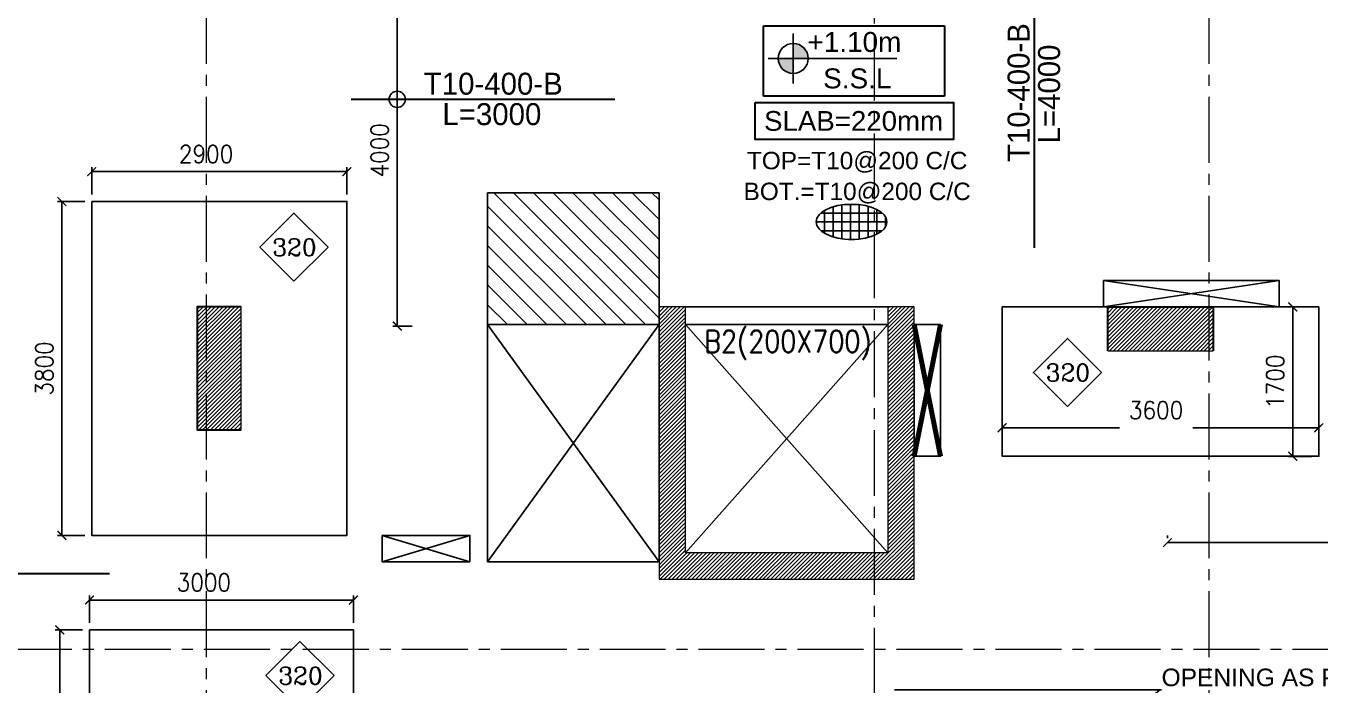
# Model space of a CAD drawing. Header units: millimetres. Extents: x -967280 to 3852, y 2833 to 1955156.
# Drawn here: x -634277 to -619564, y 596333 to 603836 of the extents above; entities that cross this region are included whole.
import ezdxf
from ezdxf import colors
from ezdxf.entities.mleader import LeaderData, LeaderLine
from ezdxf.enums import TextEntityAlignment as Align
from ezdxf.math import Vec2, Vec3

# ---------------------------------------------------------------- set-up
doc = ezdxf.new("R2010")
doc.units = ezdxf.units.MM
doc.header["$LTSCALE"] = 1000
doc.header["$PDMODE"] = 35
doc.header["$PDSIZE"] = 25
for name, pattern in [('$0$DASHED2', [0.375, 0.25, -0.125]), ('Columns_Structural070816$0$CENTER2', [1.125, 0.75, -0.125, 0.125, -0.125]), ('HIDDEN', [0.375, 0.25, -0.125]), ('HRZN_Line-Ptrn-Sold', [9144001.0, 9144000.0, -1]), ('XREF-ST-FRAMING 1ST FLOOR$0$CENTER', [50.8, 31.75, -6.35, 6.35, -6.35]), ('XREF-ST-FRAMING 1ST FLOOR$0$HIDDEN2', [0.1875, 0.125, -0.0625])]:
    doc.linetypes.add(name, pattern=pattern)
for name, color, linetype in [('_N-DIM 3', 7, 'Continuous'), ('B05-FIRST FLOOR PLAN$0$STR_ROOF RFT$0$S-SYMB', 30, 'Continuous'), ('S - BATH Hach', 1, 'Continuous'), ('S - col hach', 1, 'Continuous'), ('S - dot', 1, 'Continuous'), ('S -Beams', 2, 'Continuous'), ('S-OPENING', 4, 'Continuous'), ('S-TEXT', 2, 'Continuous'), ('SLAB', 210, 'Continuous'), ('ST-LEVEL', 3, 'Continuous'), ('XREF-ST-FRAMING 1ST FLOOR$0$ST-BEAM', 4, 'XREF-ST-FRAMING 1ST FLOOR$0$HIDDEN2'), ('XREF-ST-FRAMING 1ST FLOOR$0$ST-BEAM MARK', 3, 'Continuous'), ('XREF-ST-FRAMING 1ST FLOOR$0$ST-SLAB TH. TXT', 3, 'Continuous')]:
    doc.layers.add(name, color=color, linetype=linetype)
for name, color, linetype, lineweight in [('A-STAIR', 1, 'HRZN_Line-Ptrn-Sold', 13), ('S - column', 6, 'Continuous', 60), ('S-TEXT-1', 3, 'Continuous', 20), ('S-TEXT-3', 8, 'Continuous', 13), ('ST-000-AXIS', 9, 'Columns_Structural070816$0$CENTER2', 9), ('ST-203-SLAB-TXT', 7, 'Continuous', 30), ('ST-RFT-BOT', 2, '$0$DASHED2', 30)]:
    doc.layers.add(name, color=color, linetype=linetype, lineweight=lineweight)
doc.styles.add('B05-FIRST FLOOR PLAN$0$T25-100', font='STENCIL.shx', dxfattribs={"height": 250})
doc.styles.add('ISO', font='isocp2.shx', dxfattribs={"width": 0.8})
doc.styles.add('ROMANC', font='romanc.shx')
doc.styles.add('ST-DIM', font='romans.shx', dxfattribs={"width": 0.85})
doc.styles.add('STRECTURAL', font='arial.ttf')
doc.styles.add('TUNELNO', font='romans.shx', dxfattribs={"width": 0.9})
doc.styles.add('TXT DIM 25', font='arial.ttf')
doc.styles.add('XREF-ST-FRAMING 1ST FLOOR$0$ROMANS-TITLE', font='ROMANS.shx', dxfattribs={"width": 0.8})
doc.styles.add('XREF-ST-FRAMING 1ST FLOOR$0$STRECTURAL', font='arial.ttf')
doc.dimstyles.new('Copy(2) of DSEC', dxfattribs={"dimtxt": 200, "dimasz": 100, "dimexe": 50, "dimexo": 80, "dimgap": 100, "dimtad": 1, "dimdec": 0, "dimrnd": 5, "dimzin": 0, "dimdsep": 46, "dimtxsty": 'TUNELNO', "dimblk": 'ARCHTICK', "dimcen": 0.09, "dimclrd": 1, "dimclre": 1, "dimclrt": 3, "dimadec": 0, "dimazin": 0, "dimtfac": 0.78125, "dimtdec": 0, "dimtix": 1, "dimtmove": 2, "dimatfit": 3, "dimldrblk": 'ARCHTICK', "dimfxl": 1, "dimtolj": 1, "dimtzin": 0, "dimarcsym": 0})

# ---------------------------------------------------------------- blocks, each defined once
blk = doc.blocks.new('_ArchTick')
at = {"color": 0, "linetype": 'ByBlock', "const_width": 0.15}
blk.add_lwpolyline([(-0.5, -0.5), (0.5, 0.5)], dxfattribs=at)
blk = doc.blocks.new('*D1193')
at = {"layer": '_N-DIM 3', "color": 1, "lineweight": -2, "ltscale": 30, "transparency": 16777216}
for p, q in [((-629886, 604419), (-630106, 604419)), ((-630056, 604419), (-630056, 600419)), ((-629886, 600419), (-630106, 600419))]:
    blk.add_line(p, q, dxfattribs=at)
at = {"layer": 'Defpoints', "color": 0, "ltscale": 30, "transparency": 16777216}
for p in [(-629806, 604419), (-630056, 600419), (-629806, 600419)]:
    blk.add_point(p, dxfattribs=at)
at = {"layer": '_N-DIM 3', "color": 1, "lineweight": -2, "ltscale": 30, "transparency": 16777216, "xscale": 100, "yscale": 100, "zscale": 100}
for p, rotation in [((-630056, 604419), 90), ((-630056, 600419), 270)]:
    blk.add_blockref('_ArchTick', p, dxfattribs=dict(at, rotation=rotation))
at = {"layer": '_N-DIM 3', "color": 3, "ltscale": 30, "transparency": 16777216, "insert": (-630256, 602419), "char_height": 200, "attachment_point": 5, "rotation": 90, "style": 'TUNELNO'}
blk.add_mtext('\\A1;4000', dxfattribs=at)
blk = doc.blocks.new('*D1198')
at = {"layer": '_N-DIM 3', "color": 1, "lineweight": -2, "ltscale": 30, "transparency": 16777216}
for p, q in [((-621300, 598035), (-621300, 598005)), ((-612300, 597955), (-621300, 597955)), ((-612300, 598035), (-612300, 598005))]:
    blk.add_line(p, q, dxfattribs=at)
at = {"layer": 'Defpoints', "color": 0, "ltscale": 30, "transparency": 16777216}
for p in [(-621300, 597955), (-621300, 597955), (-612300, 597955)]:
    blk.add_point(p, dxfattribs=at)
at = {"layer": '_N-DIM 3', "color": 1, "lineweight": -2, "ltscale": 30, "transparency": 16777216, "xscale": 100, "yscale": 100, "zscale": 100, "rotation": 180}
blk.add_blockref('_ArchTick', (-621300, 597955), dxfattribs=at)
at = {"layer": '_N-DIM 3', "color": 1, "lineweight": -2, "ltscale": 30, "transparency": 16777216, "xscale": 100, "yscale": 100, "zscale": 100}
blk.add_blockref('_ArchTick', (-612300, 597955), dxfattribs=at)
at = {"layer": '_N-DIM 3', "color": 3, "ltscale": 30, "transparency": 16777216, "insert": (-616800, 598155), "char_height": 200, "attachment_point": 5, "style": 'TUNELNO'}
blk.add_mtext('\\A1;9000', dxfattribs=at)
blk = doc.blocks.new('FROM FOUNDATION TO UPPER LOWER BASEMENT_COLUMNS(new2)')
at = {"layer": 'S - col hach'}
h = blk.add_hatch(dxfattribs=at)
h.set_pattern_fill('ANSI31', color=256, scale=10)
h.set_pattern_definition([(45, (193250.144, -602312.31), (-22.4506403, 22.4506403), [])])
h.paths.add_polyline_path([(425899, 623840), (425399, 623840), (425399, 622440), (425899, 622440)])
h = blk.add_hatch(dxfattribs=at)
h.set_pattern_fill('ANSI31', color=256, scale=10)
h.set_pattern_definition([(45, (193250.144, -596912.31), (-22.4506403, 22.4506403), [])])
h.paths.add_polyline_path([(433249, 623840), (433249, 621040), (430949, 621040), (430949, 623840), (430649, 623840), (430649, 620740), (433549, 620740), (433549, 623840)])
h = blk.add_hatch(dxfattribs=at)
h.set_pattern_fill('ANSI31', color=256, scale=10)
h.set_pattern_definition([(45, (167000.147, -603712.31), (-22.4506403, 22.4506403), [])])
h.paths.add_polyline_path([(436456, 623340), (436949, 623340), (436949, 623840), (435749, 623840), (435749, 623340)])
at = {"layer": 'S - column', "lineweight": 15}
for points in [[(425899, 623840), (425399, 623840), (425399, 622440), (425899, 622440)], [(433249, 623840), (433249, 621040), (430949, 621040), (430949, 623840), (430649, 623840), (430649, 620740), (433549, 620740), (433549, 623840)], [(435749, 623340), (436949, 623340), (436949, 623840), (435749, 623840)]]:
    blk.add_lwpolyline(points, close=True, dxfattribs=at)
at = {"layer": 'ST-RFT-BOT', "color": 7, "linetype": 'Continuous', "ltscale": 30}
for points in [[(425899, 623840), (425399, 623840), (425399, 622440), (425899, 622440)], [(435749, 623340), (435749, 623840), (436949, 623840), (436949, 623340)]]:
    blk.add_lwpolyline(points, dxfattribs=at)
blk = doc.blocks.new('XREF-ST-FRAMING 1ST FLOOR$0$A-LVL_FFL-SSL')
at = {"layer": 'XREF-ST-FRAMING 1ST FLOOR$0$ST-SLAB TH. TXT', "ltscale": 800}
h = blk.add_hatch(color=256, dxfattribs=at)
h.paths.add_polyline_path([(0, 0), (150, 0, 0.414214), (0, 150)])
h.paths.add_polyline_path([(0, -150), (0, 0), (-150, 0, 0.414214)])
at = {"layer": 'XREF-ST-FRAMING 1ST FLOOR$0$ST-SLAB TH. TXT'}
for p, q in [((0, -250), (0, 250)), ((-250, 0), (250, 0))]:
    blk.add_line(p, q, dxfattribs=at)
at = {"layer": 'XREF-ST-FRAMING 1ST FLOOR$0$ST-SLAB TH. TXT', "ltscale": 800}
blk.add_line((0, 0), (1037, 0), dxfattribs=at)
at = {"layer": 'XREF-ST-FRAMING 1ST FLOOR$0$ST-SLAB TH. TXT'}
blk.add_circle((0, 0), 150, dxfattribs=at)
at = {"layer": 'XREF-ST-FRAMING 1ST FLOOR$0$ST-SLAB TH. TXT', "ltscale": 800, "style": 'XREF-ST-FRAMING 1ST FLOOR$0$ROMANS-TITLE', "width": 0.8}
for tag, p in [('FLOOR-LEVEL-FFL', (300, 100)), ('FLOOR-LEVEL-SSL', (300, -300))]:
    blk.add_attdef(tag, p, '', height=200, dxfattribs=at)
blk = doc.blocks.new('00_block1010')
at = {"layer": 'S-TEXT-1', "style": 'ISO', "width": 0.8}
for tag, p in [('LINE_1', (40.7, 75.2)), ('LINE_2', (40.7, 44.3))]:
    blk.add_attdef(tag, text='', height=22.5, dxfattribs=at).set_placement(p, align=Align.CENTER)
at = {"layer": 'S-TEXT-3', "style": 'ISO', "width": 0.8}
blk.add_attdef('LINE_3', text='', height=18, dxfattribs=at).set_placement((40.7, 13.4), align=Align.CENTER)
blk = doc.blocks.new('*D1206')
at = {"layer": '_N-DIM 3', "color": 1, "linetype": 'Continuous', "lineweight": -2, "ltscale": 30, "transparency": 16777216}
for p, q in [((-633634, 596962), (-633943, 596962)), ((-633893, 592712), (-633893, 596962)), ((-633634, 592712), (-633943, 592712))]:
    blk.add_line(p, q, dxfattribs=at)
at = {"layer": 'Defpoints', "color": 0, "linetype": 'Continuous', "ltscale": 30, "transparency": 16777216}
for p in [(-633893, 596962), (-633554, 596962), (-633554, 592712)]:
    blk.add_point(p, dxfattribs=at)
at = {"layer": '_N-DIM 3', "color": 1, "linetype": 'Continuous', "lineweight": -2, "ltscale": 30, "transparency": 16777216, "xscale": 100, "yscale": 100, "zscale": 100}
for p, rotation in [((-633893, 596962), 90), ((-633893, 592712), 270)]:
    blk.add_blockref('_ArchTick', p, dxfattribs=dict(at, rotation=rotation))
at = {"layer": '_N-DIM 3', "color": 3, "linetype": 'Continuous', "ltscale": 30, "transparency": 16777216, "insert": (-634093, 594837), "char_height": 200, "attachment_point": 5, "rotation": 90, "style": 'TUNELNO'}
blk.add_mtext('\\A1;4250', dxfattribs=at)
blk = doc.blocks.new('*D1467')
at = {"layer": '_N-DIM 3', "color": 1, "linetype": 'Continuous', "lineweight": -2, "ltscale": 30, "transparency": 16777216}
for p, q in [((-633634, 596962), (-633943, 596962)), ((-633893, 592712), (-633893, 596962)), ((-633634, 592712), (-633943, 592712))]:
    blk.add_line(p, q, dxfattribs=at)
at = {"layer": 'Defpoints', "color": 0, "linetype": 'Continuous', "ltscale": 30, "transparency": 16777216}
for p in [(-633893, 596962), (-633554, 596962), (-633554, 592712)]:
    blk.add_point(p, dxfattribs=at)
at = {"layer": '_N-DIM 3', "color": 1, "linetype": 'Continuous', "lineweight": -2, "ltscale": 30, "transparency": 16777216, "xscale": 100, "yscale": 100, "zscale": 100}
for p, rotation in [((-633893, 596962), 90), ((-633893, 592712), 270)]:
    blk.add_blockref('_ArchTick', p, dxfattribs=dict(at, rotation=rotation))
at = {"layer": '_N-DIM 3', "color": 3, "linetype": 'Continuous', "ltscale": 30, "transparency": 16777216, "insert": (-634093, 594837), "char_height": 200, "attachment_point": 5, "rotation": 90, "style": 'TUNELNO'}
blk.add_mtext('\\A1;4250', dxfattribs=at)
blk = doc.blocks.new('*D1468')
at = {"layer": '_N-DIM 3', "color": 1, "linetype": 'Continuous', "lineweight": -2, "ltscale": 30, "transparency": 16777216}
for p, q in [((-633554, 597042), (-633554, 597352)), ((-633554, 597302), (-630554, 597302)), ((-630554, 597042), (-630554, 597352))]:
    blk.add_line(p, q, dxfattribs=at)
at = {"layer": 'Defpoints', "color": 0, "linetype": 'Continuous', "ltscale": 30, "transparency": 16777216}
for p in [(-630554, 597302), (-633554, 596962), (-630554, 596962)]:
    blk.add_point(p, dxfattribs=at)
at = {"layer": '_N-DIM 3', "color": 1, "linetype": 'Continuous', "lineweight": -2, "ltscale": 30, "transparency": 16777216, "xscale": 100, "yscale": 100, "zscale": 100, "rotation": 180}
blk.add_blockref('_ArchTick', (-633554, 597302), dxfattribs=at)
at = {"layer": '_N-DIM 3', "color": 1, "linetype": 'Continuous', "lineweight": -2, "ltscale": 30, "transparency": 16777216, "xscale": 100, "yscale": 100, "zscale": 100}
blk.add_blockref('_ArchTick', (-630554, 597302), dxfattribs=at)
at = {"layer": '_N-DIM 3', "color": 3, "linetype": 'Continuous', "ltscale": 30, "transparency": 16777216, "insert": (-632254, 597502), "char_height": 200, "attachment_point": 5, "style": 'TUNELNO'}
blk.add_mtext('\\A1;3000', dxfattribs=at)
blk = doc.blocks.new('*D1209')
at = {"layer": '_N-DIM 3', "color": 1, "linetype": 'Continuous', "lineweight": -2, "ltscale": 30, "transparency": 16777216}
for p, q in [((-633609, 601837), (-633918, 601837)), ((-633868, 598037), (-633868, 601837)), ((-633609, 598037), (-633918, 598037))]:
    blk.add_line(p, q, dxfattribs=at)
at = {"layer": 'Defpoints', "color": 0, "linetype": 'Continuous', "ltscale": 30, "transparency": 16777216}
for p in [(-633868, 601837), (-633529, 601837), (-633529, 598037)]:
    blk.add_point(p, dxfattribs=at)
at = {"layer": '_N-DIM 3', "color": 1, "linetype": 'Continuous', "lineweight": -2, "ltscale": 30, "transparency": 16777216, "xscale": 100, "yscale": 100, "zscale": 100}
for p, rotation in [((-633868, 601837), 90), ((-633868, 598037), 270)]:
    blk.add_blockref('_ArchTick', p, dxfattribs=dict(at, rotation=rotation))
at = {"layer": '_N-DIM 3', "color": 3, "linetype": 'Continuous', "ltscale": 30, "transparency": 16777216, "insert": (-634068, 599937), "char_height": 200, "attachment_point": 5, "rotation": 90, "style": 'TUNELNO'}
blk.add_mtext('\\A1;3800', dxfattribs=at)
blk = doc.blocks.new('*D1210')
at = {"layer": '_N-DIM 3', "color": 1, "linetype": 'Continuous', "lineweight": -2, "ltscale": 30, "transparency": 16777216}
for p, q in [((-633529, 601917), (-633529, 602227)), ((-630629, 601917), (-630629, 602227)), ((-633529, 602177), (-630629, 602177))]:
    blk.add_line(p, q, dxfattribs=at)
at = {"layer": 'Defpoints', "color": 0, "linetype": 'Continuous', "ltscale": 30, "transparency": 16777216}
for p in [(-630629, 602177), (-633529, 601837), (-630629, 601837)]:
    blk.add_point(p, dxfattribs=at)
at = {"layer": '_N-DIM 3', "color": 1, "linetype": 'Continuous', "lineweight": -2, "ltscale": 30, "transparency": 16777216, "xscale": 100, "yscale": 100, "zscale": 100, "rotation": 180}
blk.add_blockref('_ArchTick', (-633529, 602177), dxfattribs=at)
at = {"layer": '_N-DIM 3', "color": 1, "linetype": 'Continuous', "lineweight": -2, "ltscale": 30, "transparency": 16777216, "xscale": 100, "yscale": 100, "zscale": 100}
blk.add_blockref('_ArchTick', (-630629, 602177), dxfattribs=at)
at = {"layer": '_N-DIM 3', "color": 3, "linetype": 'Continuous', "ltscale": 30, "transparency": 16777216, "insert": (-632229, 602377), "char_height": 200, "attachment_point": 5, "style": 'TUNELNO'}
blk.add_mtext('\\A1;2900', dxfattribs=at)
blk = doc.blocks.new('*D1227')
at = {"layer": '_N-DIM 3', "color": 1, "linetype": 'Continuous', "lineweight": -2, "ltscale": 30, "transparency": 16777216}
for p, q in [((-623179, 599017), (-623179, 599312)), ((-619579, 599017), (-619579, 599312)), ((-623179, 599262), (-621846, 599262)), ((-619579, 599262), (-621012, 599262))]:
    blk.add_line(p, q, dxfattribs=at)
at = {"layer": 'Defpoints', "color": 0, "linetype": 'Continuous', "ltscale": 30, "transparency": 16777216}
for p in [(-623179, 599262), (-623179, 598937), (-619579, 598937)]:
    blk.add_point(p, dxfattribs=at)
at = {"layer": '_N-DIM 3', "color": 1, "linetype": 'Continuous', "lineweight": -2, "ltscale": 30, "transparency": 16777216, "xscale": 100, "yscale": 100, "zscale": 100, "rotation": 180}
blk.add_blockref('_ArchTick', (-623179, 599262), dxfattribs=at)
at = {"layer": '_N-DIM 3', "color": 1, "linetype": 'Continuous', "lineweight": -2, "ltscale": 30, "transparency": 16777216, "xscale": 100, "yscale": 100, "zscale": 100}
blk.add_blockref('_ArchTick', (-619579, 599262), dxfattribs=at)
at = {"layer": '_N-DIM 3', "color": 3, "linetype": 'Continuous', "ltscale": 30, "transparency": 16777216, "insert": (-621429, 599462), "char_height": 200, "attachment_point": 5, "style": 'TUNELNO'}
blk.add_mtext('\\A1;3600', dxfattribs=at)
blk = doc.blocks.new('*D1480')
at = {"layer": '_N-DIM 3', "color": 1, "linetype": 'Continuous', "lineweight": -2, "ltscale": 30, "transparency": 16777216}
for p, q in [((-619659, 600637), (-619925, 600637)), ((-619875, 600637), (-619875, 598937)), ((-619659, 598937), (-619925, 598937))]:
    blk.add_line(p, q, dxfattribs=at)
at = {"layer": 'Defpoints', "color": 0, "linetype": 'Continuous', "ltscale": 30, "transparency": 16777216}
for p in [(-619579, 600637), (-619875, 598937), (-619579, 598937)]:
    blk.add_point(p, dxfattribs=at)
at = {"layer": '_N-DIM 3', "color": 1, "linetype": 'Continuous', "lineweight": -2, "ltscale": 30, "transparency": 16777216, "xscale": 100, "yscale": 100, "zscale": 100}
for p, rotation in [((-619875, 600637), 90), ((-619875, 598937), 270)]:
    blk.add_blockref('_ArchTick', p, dxfattribs=dict(at, rotation=rotation))
at = {"layer": '_N-DIM 3', "color": 3, "linetype": 'Continuous', "ltscale": 30, "transparency": 16777216, "insert": (-620075, 599787), "char_height": 200, "attachment_point": 5, "rotation": 90, "style": 'TUNELNO'}
blk.add_mtext('\\A1;1700', dxfattribs=at)
blk = doc.blocks.new('AXES-00')
at = {"layer": 'ST-000-AXIS'}
for p, q in [((525498.9, 750979.6), (525498.9, 695813.8)), ((533098.9, 695813.8), (533098.9, 750979.6)), ((536898.9, 750979.6), (536898.9, 695813.8)), ((575723.2, 719939.7), (505674.3, 719939.7))]:
    blk.add_line(p, q, dxfattribs=at)

msp = doc.modelspace()

# ---------------------------------------------------------------- hatches: boundary and pattern name
at = {"layer": 'S - BATH Hach'}
h = msp.add_hatch(dxfattribs=at)
h.set_pattern_fill('ANSI31', color=256, scale=50, angle=90)
h.set_pattern_definition([(135, (-544280.77, -513896.66), (-112.253202, -112.253202), [])])
h.paths.add_polyline_path([(-627078.7, 601937.4), (-629028.7, 601937.4), (-629028.7, 600437.4), (-627078.7, 600437.4)])
at = {"layer": 'ST-LEVEL'}
h = msp.add_hatch(dxfattribs=at)
h.set_pattern_fill('NET', color=6, scale=793.402686)
h.set_pattern_definition([(0, (-645035.01, 629472.09), (0, 99.17534), []), (90, (-645035.01, 629472.09), (-99.17534, 6e-15), [])])
edge = h.paths.add_edge_path()
edge.add_ellipse((-624890.8, 601605.5), major_axis=(401.6, 0), ratio=0.4996806, start_angle=0, end_angle=360)

# ---------------------------------------------------------------- linework, layer by layer
at = {"layer": 'A-STAIR', "lineweight": 106, "ltscale": 30}
for p, q in [((-623878.7, 600437.4), (-624178.7, 598937.4)), ((-623878.7, 598937.4), (-624178.7, 600437.4))]:
    msp.add_line(p, q, dxfattribs=at)
at = {"layer": 'B05-FIRST FLOOR PLAN$0$STR_ROOF RFT$0$S-SYMB', "extrusion": (0, 0, -1)}
msp.add_circle((630056.3, 602999.7), 92.8, dxfattribs=at)
at = {"layer": 'S - BATH Hach', "linetype": 'HIDDEN', "ltscale": 1000}
msp.add_lwpolyline([(-627078.7, 601937.4), (-629028.7, 601937.4), (-629028.7, 600437.4), (-627078.7, 600437.4)], close=True, dxfattribs=at)
at = {"layer": 'S - dot'}
for p, q in [((-627078.7, 600437.4), (-629028.7, 597737.4)), ((-627078.7, 597737.4), (-629028.7, 600437.4)), ((-624478.7, 600437.4), (-626778.7, 597837.4)), ((-626778.7, 600437.4), (-624478.7, 597837.4))]:
    msp.add_line(p, q, dxfattribs=at)
for points in [[(-622025.1, 600937.4), (-620028.7, 600637.4)], [(-622025.1, 600637.4), (-620028.7, 600937.4)], [(-623878.7, 600437.4), (-624178.7, 598937.4)], [(-624178.7, 600437.4), (-623878.7, 598937.4)], [(-629228.7, 598037.4), (-630228.7, 597737.4)], [(-630228.7, 598037.4), (-629228.7, 597737.4)]]:
    msp.add_lwpolyline(points, dxfattribs=at)
at = {"layer": 'S -Beams'}
for p, q in [((-624478.7, 600637.4), (-626778.7, 600637.4)), ((-624478.7, 600437.4), (-626778.7, 600437.4))]:
    msp.add_line(p, q, dxfattribs=at)
msp.add_lwpolyline([(-622025.1, 600937.4), (-622025.1, 600637.4), (-620028.7, 600637.4), (-620028.7, 600937.4), (-622025.1, 600937.4)], dxfattribs=at)
for points in [[(-629028.7, 600437.4), (-627078.7, 600437.4), (-627078.7, 597737.4), (-629028.7, 597737.4)], [(-623878.7, 600437.4), (-624178.7, 600437.4), (-624178.7, 598937.4), (-623878.7, 598937.4)], [(-630228.7, 598037.4), (-629228.7, 598037.4), (-629228.7, 597737.4), (-630228.7, 597737.4)]]:
    msp.add_lwpolyline(points, close=True, dxfattribs=at)
at = {"layer": 'S-TEXT', "color": 7, "true_color": 0xffffff}
for points in [[(-631230.1, 600930), (-630842.9, 601317.2), (-631230.1, 601704.3), (-631617.2, 601317.2)], [(-622437.1, 599504.8), (-622049.9, 599892), (-622437.1, 600279.1), (-622824.2, 599892)], [(-631161.3, 596055), (-630774.2, 596442.2), (-631161.3, 596829.3), (-631548.5, 596442.2)]]:
    msp.add_lwpolyline(points, close=True, dxfattribs=at)
at = {"layer": 'SLAB', "color": 2, "linetype": 'Continuous', "ltscale": 30}
for points in [[(-633528.7, 601837.4), (-630628.7, 601837.4), (-630628.7, 598037.4), (-633528.7, 598037.4)], [(-619578.7, 600637.4), (-619578.7, 598937.4), (-623178.7, 598937.4), (-623178.7, 600637.4)], [(-633553.7, 592712.4), (-633553.7, 596962.4), (-630553.7, 596962.4), (-630553.7, 592712.4)]]:
    msp.add_lwpolyline(points, close=True, dxfattribs=at)
at = {"layer": 'ST-203-SLAB-TXT', "linetype": 'XREF-ST-FRAMING 1ST FLOOR$0$CENTER', "ltscale": 0.25}
msp.add_lwpolyline([(-623835, 603037.3), (-625891.6, 603037.3), (-625891.6, 603834.3), (-623835, 603834.3)], close=True, dxfattribs=at)
at = {"layer": 'ST-203-SLAB-TXT'}
msp.add_lwpolyline([(-625986.4, 602962.3), (-623732.7, 602962.3), (-623732.7, 602543.2), (-625986.4, 602543.2)], close=True, dxfattribs=at)
at = {"layer": 'ST-LEVEL'}
msp.add_ellipse((-624890.8, 601605.5), major_axis=(401.6, 0), ratio=0.4996806, dxfattribs=at)
at = {"layer": 'ST-RFT-BOT', "ltscale": 30}
for p, q in [((-622814.5, 605308.8), (-622814.5, 601308.8)), ((-627580.4, 602999.7), (-630580.4, 602999.7)), ((-633328.7, 597601.1), (-638328.7, 597601.1))]:
    msp.add_line(p, q, dxfattribs=at)

# ---------------------------------------------------------------- block references
at = {"layer": 'S - column'}
msp.add_blockref('FROM FOUNDATION TO UPPER LOWER BASEMENT_COLUMNS(new2)', (-1057727.6, -23202.4), dxfattribs=at)
at = {"layer": 'S -Beams'}
msp.add_blockref('AXES-00', (-1157727.6, -123202.4), dxfattribs=at)
at = {"layer": 'ST-203-SLAB-TXT', "linetype": 'XREF-ST-FRAMING 1ST FLOOR$0$CENTER', "ltscale": 0.25}
ref = msp.add_blockref('XREF-ST-FRAMING 1ST FLOOR$0$A-LVL_FFL-SSL', (-625554.4, 603465.3), dxfattribs=dict(at, xscale=1.135963936283723, yscale=1.135963936283723, zscale=1.135963936283723))
ref.add_attrib('FLOOR-LEVEL-FFL', '+1.10m', (-625392.2, 603538.9), dxfattribs={"layer": 'XREF-ST-FRAMING 1ST FLOOR$0$ST-BEAM MARK', "color": 7, "ltscale": 800, "height": 227.19, "style": 'XREF-ST-FRAMING 1ST FLOOR$0$STRECTURAL'})
ref.add_attrib('FLOOR-LEVEL-SSL', 'S.S.L', (-625213.6, 603124.5), dxfattribs={"layer": 'XREF-ST-FRAMING 1ST FLOOR$0$ST-BEAM', "color": 7, "ltscale": 800, "height": 227.19, "style": 'XREF-ST-FRAMING 1ST FLOOR$0$STRECTURAL'})
at = {"layer": 'ST-LEVEL'}
ref = msp.add_blockref('00_block1010', (-625056.9, 601650), dxfattribs=dict(at, xscale=5.652994139727763, yscale=5.652994139727763, zscale=5.652994139727763))
ref.add_attrib('LINE_1', 'TOP=T10@200 C/C', dxfattribs={"layer": 'S-TEXT-1', "height": 198.351, "style": 'STRECTURAL'}).set_placement((-624827, 602144.4), align=Align.BOTTOM_CENTER)
ref.add_attrib('LINE_2', 'BOT.=T10@200 C/C', dxfattribs={"layer": 'S-TEXT-1', "height": 198.351, "style": 'STRECTURAL'}).set_placement((-624827, 601853.1), align=Align.CENTER)

# ---------------------------------------------------------------- texts
at = {"layer": 'S-TEXT', "color": 3, "char_height": 196, "attachment_point": 1, "style": 'ROMANC'}
for insert in [(-631476.5, 601413.2), (-622683.5, 599988), (-631407.8, 596538.2)]:
    msp.add_mtext_dynamic_manual_height_columns('320', width=592857.868, gutter_width=980, heights=[-196], dxfattribs=dict(at, insert=insert))
at = {"layer": 'ST-203-SLAB-TXT', "style": 'B05-FIRST FLOOR PLAN$0$T25-100'}
for s, p in [('T10-400-B', (-622867.3, 602286.5)), ('L=4000', (-622520.9, 602497.9))]:
    msp.add_text(s, height=250, rotation=90, dxfattribs=at).set_placement(p)
for s, p in [('T10-400-B', (-629753.8, 603052.5)), ('L=3000', (-629542.4, 602706.1))]:
    msp.add_text(s, height=250, dxfattribs=at).set_placement(p)
at = {"layer": 'ST-203-SLAB-TXT', "style": 'ST-DIM', "width": 0.85}
msp.add_text('B2(200X700)', height=250, dxfattribs=at).set_placement((-625614.2, 600245.2), align=Align.MIDDLE_CENTER)
at = {"layer": 'ST-203-SLAB-TXT', "insert": (-624868.1, 602752.2), "char_height": 224.99, "attachment_point": 5, "style": 'XREF-ST-FRAMING 1ST FLOOR$0$STRECTURAL'}
msp.add_mtext('SLAB=220mm', dxfattribs=at)

# ---------------------------------------------------------------- dimensions: what is measured, and where the dimension line sits
at = {"layer": '_N-DIM 3', "ltscale": 30}
dim = msp.add_linear_dim(base=(-630056.3, 600418.6), p1=(-629805.7, 604418.6), p2=(-629805.7, 600418.6), angle=90, dimstyle='Copy(2) of DSEC', dxfattribs=at)
dim.commit()
dim.dimension.update_dxf_attribs({"geometry": '*D1193', "text_midpoint": (-630256.3, 602418.6)})
at = {"layer": '_N-DIM 3', "color": 6, "linetype": 'Continuous', "ltscale": 30}
for base, p1, p2, picture, middle in [((-630628.7, 602176.5), (-633528.7, 601837.4), (-630628.7, 601837.4), '*D1210', (-632228.7, 602376.5)), ((-630553.7, 597301.5), (-633553.7, 596962.4), (-630553.7, 596962.4), '*D1468', (-632253.7, 597501.5))]:
    dim = msp.add_linear_dim(base=base, p1=p1, p2=p2, angle=180, dimstyle='Copy(2) of DSEC', dxfattribs=at)
    dim.commit()
    dim.dimension.update_dxf_attribs({"geometry": picture, "text_midpoint": middle, "dimtype": 160})
for base, p1, p2, picture, middle in [((-633867.8, 601837.4), (-633528.7, 598037.4), (-633528.7, 601837.4), '*D1209', (-634067.8, 599937.4)), ((-633892.8, 596962.4), (-633553.7, 592712.4), (-633553.7, 596962.4), '*D1206', (-634092.8, 594837.4)), ((-633892.8, 596962.4), (-633553.7, 592712.4), (-633553.7, 596962.4), '*D1467', (-634092.8, 594837.4))]:
    dim = msp.add_linear_dim(base=base, p1=p1, p2=p2, angle=90, dimstyle='Copy(2) of DSEC', dxfattribs=at)
    dim.commit()
    dim.dimension.update_dxf_attribs({"geometry": picture, "text_midpoint": middle})
at = {"layer": '_N-DIM 3', "color": 3, "linetype": 'Continuous', "ltscale": 30}
dim = msp.add_linear_dim(base=(-619875.1, 598937.4), p1=(-619578.7, 600637.4), p2=(-619578.7, 598937.4), angle=90, dimstyle='Copy(2) of DSEC', dxfattribs=at)
dim.commit()
dim.dimension.update_dxf_attribs({"geometry": '*D1480', "text_midpoint": (-620075.1, 599787.4)})
at = {"layer": '_N-DIM 3', "color": 6, "linetype": 'Continuous', "ltscale": 30}
dim = msp.add_linear_dim(base=(-623178.7, 599262.4), p1=(-619578.7, 598937.4), p2=(-623178.7, 598937.4), dimstyle='Copy(2) of DSEC', dxfattribs=at)
dim.commit()
dim.dimension.update_dxf_attribs({"geometry": '*D1227', "text_midpoint": (-621428.7, 599461.8), "dimtype": 160})
at = {"layer": '_N-DIM 3', "ltscale": 30}
dim = msp.add_linear_dim(base=(-621300.1, 597954.6), p1=(-612300.1, 597954.6), p2=(-621300.1, 597954.6), dimstyle='Copy(2) of DSEC', dxfattribs=at)
dim.commit()
dim.dimension.update_dxf_attribs({"geometry": '*D1198', "text_midpoint": (-616800.1, 598154.6)})

# ---------------------------------------------------------------- leaders
at = {"layer": 'S-OPENING', "color": 4, "ltscale": 30}
ml = msp.add_multileader_mtext('Standard', dxfattribs=at)
ml.set_content('OPENING AS PER ARCH.', color=4, style='TXT DIM 25')
ml.set_leader_properties()
ml.build(insert=Vec2(0, 0))
ml.multileader.update_dxf_attribs({"text_left_attachment_type": 6, "text_right_attachment_type": 6, "dogleg_length": 0.36, "arrow_head_size": 200, "scale": 50})
ctx = ml.context
ctx.base_point, ctx.scale, ctx.char_height, ctx.arrow_head_size, ctx.landing_gap_size, ctx.plane_origin = Vec3(-621366.7, 596281.4), 50, 200, 200, 0, Vec3(-622028.7, 595637.4)
ctx.left_attachment, ctx.right_attachment = 6, 6
notes = []
notes.append((ctx, [(0, (1, 1, 0), (-621384.7, 596281.4), (1, 0), 18, [(0, [(-622028.7, 595737.4)], 0, [])])]))
ctx.mtext.insert, ctx.mtext.flow_direction = Vec3(-621366.7, 596521.4), 5
for ctx, leaders in notes:
    for number, flags, end, landing, length, lines in leaders:
        leader = LeaderData()
        leader.index, (leader.has_last_leader_line, leader.has_dogleg_vector, leader.attachment_direction) = number, flags
        leader.last_leader_point, leader.dogleg_vector, leader.dogleg_length = Vec3(end), Vec3(landing), length
        for number, points, colour, breaks in lines:
            line = LeaderLine()
            line.index, line.vertices, line.color, line.breaks = number, Vec3.list(points), colors.encode_raw_color(colour), breaks
            leader.lines.append(line)
        ctx.leaders.append(leader)

doc.saveas('drawing.dxf')
